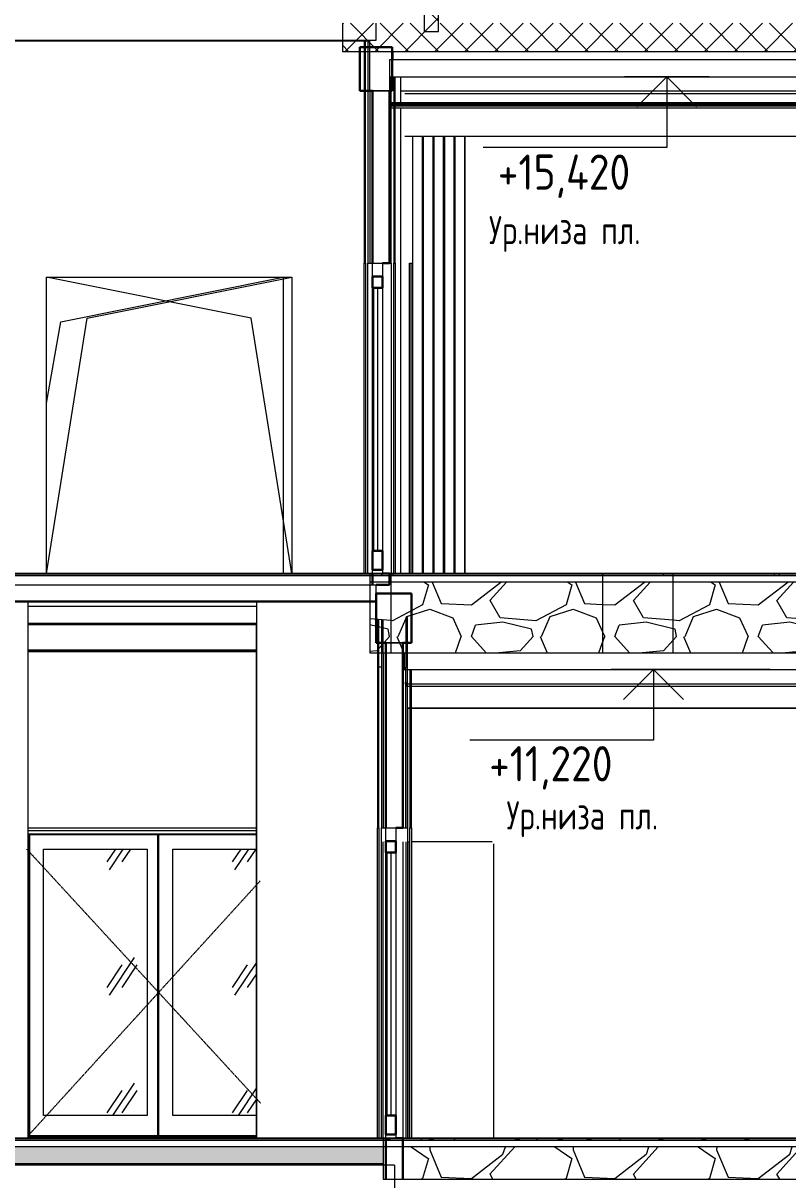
# Model space of a CAD drawing. Header units: millimetres. Extents: x -3929 to 624051, y 52832 to 514950.
# Drawn here: x 603317 to 608734, y 120351 to 128546 of the extents above; entities that cross this region are included whole.
import ezdxf

# ---------------------------------------------------------------- set-up
doc = ezdxf.new("R2010")
doc.units = ezdxf.units.MM
for name, pattern in [('ADSK_Невидимые', [5, 3, -2]), ('ADSK_Штриховая_ш2 п1_5', [4.5, 3, -1.5]), ('ADSK_Штриховая_ш3 п1_5', [4.5, 3, -1.5])]:
    doc.linetypes.add(name, pattern=pattern)
for name, color, linetype, lineweight in [('Аннотация', 7, 'Continuous', 18), ('Двери', 7, 'Continuous', 9), ('Каркас', 7, 'Continuous', 18), ('Обобщенные модели', 7, 'Continuous', 18), ('Отметки', 7, 'Continuous', 9), ('Перекрытие', 7, 'Continuous', 18), ('Потолки', 7, 'Continuous', 9), ('Стены внутренние', 7, 'Continuous', 18), ('Стены наружные', 7, 'Continuous', 18), ('Стены отделка', 7, 'Continuous', 30), ('Стены перегородки', 7, 'Continuous', 30), ('Стены штриховка', 7, 'Continuous', 9), ('Узлы', 7, 'Continuous', 18), ('ШТРИХОВКА', 252, 'Continuous', 15)]:
    doc.layers.add(name, color=color, linetype=linetype, lineweight=lineweight)
doc.layers.add('Линии', color=7, linetype='Continuous', lineweight=9, true_color=0x00a600)
doc.styles.add('GOST Common_1', font='GOST_Common.ttf', dxfattribs={"width": 0.9, "height": 250})
doc.styles.add('GOST Common_3', font='GOST_Common.ttf', dxfattribs={"width": 0.8, "height": 350})
pattern_1 = [(45, (580790.93, 121145.93), (-106.066, 106.066), []), (135, (580790.93, 121145.93), (-106.066, -106.066), [])]
pattern_2 = [(228.013, (581522.45, 122161.93), (-8127.96659, -9144.02968), [136.69, -13532.193]), (184.97, (581431.013, 122060.333), (12191.995474, 1016.05502), [234.562, -23221.62]), (132.51, (581197.333, 122040.01), (10159.91241, -11176.07977), [165.393, -16373.89]), (267.274, (580801.093, 121786.013), (1015.889526, 20320.00577), [213.602, -21146.575]), (292.834, (580790.933, 121572.653), (-5080.074175, 12191.97012), [209.453, -20735.923]), (357.274, (580872.213, 121379.613), (-20320.00577, 1015.889526), [213.602, -21146.575]), (37.694, (581085.573, 121369.453), (-13208.042725, -10159.944606), [282.477, -27965.247]), (72.255, (581309.093, 121542.173), (7112.12749, 22351.9589), [266.688, -26402.102]), (121.43, (581390.373, 121796.173), (-8128.10005, 13207.93827), [214.325, -21218.218]), (175.236, (581278.61, 121979.05), (11175.99406, -1016.06972), [244.685, -11989.575]), (222.397, (581034.773, 121999.373), (-12192.085586, -11175.907293), [316.431, -31326.709]), (138.814, (581806.93, 121775.85), (-7111.99222, 6096.00977), [108.002, -10692.226]), (171.469, (581725.653, 121846.973), (13207.991535, -2032.05404), [205.473, -20341.855]), (225, (581522.45, 121877.45), (1e-13, -1016), [143.684, -1293.157]), (203.199, (581451.33, 121999.37), (5079.98556, 2032.0367), [77.377, -7660.25]), (291.801, (581380.21, 121968.9), (-1015.9787, 3048.0072), [109.426, -5361.9]), (30.964, (581420.85, 121867.3), (3047.9913, 2032.0134), [177.728, -5746.52]), (161.565, (581573.25, 121958.73), (2031.999, -1016.0024), [128.515, -3084.36]), (16.39, (580790.933, 121968.89), (10159.97517, 3048.08119), [180.035, -17823.53]), (70.346, (580963.65, 122019.69), (-4064.03389, -11175.98797), [151.04, -14952.887]), (293.199, (581573.25, 122161.93), (-2032.0367, 5079.98556), [154.752, -7582.873]), (343.61, (581634.213, 122019.69), (-10159.97517, 3048.08119), [180.035, -17823.53]), (339.444, (580790.93, 121338.97), (-5080.0015, 2031.99615), [173.614, -8507.094]), (294.775, (580953.49, 121278.01), (-5079.97321, 11176.01259), [145.47, -14401.437]), (66.801, (581583.41, 121145.93), (2032.0367, 5079.98556), [154.752, -7582.873]), (17.354, (581644.373, 121288.17), (-13208.00149, -4063.99474), [170.313, -16860.95]), (69.444, (581085.57, 121145.93), (-2031.99615, -5080.0015), [86.807, -8593.9]), (101.31, (581522.45, 121145.93), (-1016.0048, 4063.999), [51.806, -5128.797]), (165.964, (581512.3, 121196.73), (3048.0036, -1015.9877), [209.453, -3979.62]), (186.009, (581309.093, 121247.53), (10159.99987, 1015.99979), [194.107, -19216.546]), (303.69, (581420.85, 121775.85), (-1015.9976, 2032.0017), [146.53, -3516.71]), (353.157, (581502.133, 121653.933), (17271.99206, -2032.068835), [255.823, -25326.404]), (60.945, (581756.13, 121623.45), (-4064.04974, -7111.97225), [104.603, -10355.757]), (90, (581806.9, 121714.9), (-1016, 1016), [60.96, -955.04]), (120.256, (581288.77, 121278.01), (4063.94492, -7112.03103), [141.147, -13973.576]), (48.013, (581217.65, 121399.93), (8127.96659, 9144.02968), [273.377, -13395.505]), (0, (581400.5, 121603.1), (1016, 1016), [264.16, -751.84]), (325.305, (581664.69, 121603.13), (-10160.01873, 7111.97318), [160.644, -15903.726]), (254.055, (581796.77, 121511.69), (-1015.9713, -4064.0072), [147.932, -7248.66]), (207.646, (581756.133, 121369.453), (-19303.995784, -10160.00796), [240.858, -23844.986]), (175.426, (581542.773, 121257.693), (-13207.99929, 1016.01778), [254.812, -25226.339])]
pattern_3 = [(0, (580790.93, 121145.93), (406.4, 101.6), [33.528, -271.272, 33.528, -271.272, -1625.6]), (0, (580790.93, 121145.93), (406.4, 101.6), [-609.6, 33.528, -576.072, 33.528, -271.272, -711.2]), (0, (580790.93, 121145.93), (406.4, 101.6), [-1524, 33.528, -169.672, 33.528, -474.472]), (120, (580943.33, 121196.73), (-291.18818, 301.15272), [33.528, -271.272, 33.528, -271.272, -1625.6]), (120, (580943.33, 121196.73), (-291.18818, 301.15272), [-609.6, 33.528, -576.072, 33.528, -271.272, -711.2]), (120, (580943.33, 121196.73), (-291.18818, 301.15272), [-1524, 33.528, -169.672, 33.528, -474.472]), (240, (580994.13, 121399.93), (-115.21182, -402.75272), [33.528, -271.272, 33.528, -271.272, -1625.6]), (240, (580994.13, 121399.93), (-115.21182, -402.75272), [-609.6, 33.528, -576.072, 33.528, -271.272, -711.2]), (240, (580994.13, 121399.93), (-115.21182, -402.75272), [-1524, 33.528, -169.672, 33.528, -474.472])]

# ---------------------------------------------------------------- blocks, each defined once
blk = doc.blocks.new('Дверь-Alumark_двупольная с глухим окном_S70 - 2000х2200Н ост алюм Д33-6295929-Разрез 1-1')
at = {"layer": 'Двери'}
h = blk.add_hatch(dxfattribs=at)
h.set_pattern_fill('FP_26', color=256, style=0, pattern_type=2)
h.set_pattern_definition([(236.31, (24475.97, 9022.3), (-888.9982, -1778.001), [320.533, -2884.8]), (236.31, (24493.75, 8968.96), (-888.9982, -1778.001), [192.32, -3013.015]), (236.31, (24387.07, 8968.96), (-888.9982, -1778.001), [192.32, -3013.015])])
h.paths.add_polyline_path([(46613.5, 8061.5), (47348.5, 8061.5), (47348.5, 9949), (46613.5, 9949), (46613.5, 8088.4)])
h.paths.add_polyline_path([(47970.5, 8061.5), (48120.9, 8061.5), (48120.9, 9949), (47528.5, 9949), (47528.5, 8061.5), (47709.8, 8061.5)])
for p, q in [((46504.1, 10080), (48121, 10080)), ((48121, 10054), (46508.5, 10054)), ((46508.5, 10054), (46508.5, 7909)), ((46513.5, 10049), (46513.5, 7917)), ((47423.5, 10049), (46513.5, 10049)), ((47423.5, 7917), (47423.5, 10049)), ((47423.5, 10039), (47428.5, 10039)), ((47423.5, 10039), (47428.5, 10039)), ((48121, 10049), (47428.5, 10049)), ((47428.5, 10049), (47428.5, 7917)), ((46613.5, 9949), (47348.5, 9949)), ((46613.5, 8061.5), (46613.5, 9949)), ((47348.5, 9949), (47348.5, 8061.5)), ((47528.5, 9949), (48121, 9949)), ((47528.5, 8061.5), (47528.5, 9949)), ((47348.5, 8061.5), (46613.5, 8061.5)), ((48121, 8061.5), (47528.5, 8061.5)), ((46508.5, 7909), (48121, 7909)), ((47423.5, 7917), (46513.5, 7917)), ((47428.5, 7927), (47423.5, 7927)), ((47428.5, 7927), (47423.5, 7927)), ((48121, 7917), (47428.5, 7917))]:
    blk.add_line(p, q, dxfattribs=at)
blk = doc.blocks.new('Дверь-Alumark_двупольная с глухим окном_S70 - 1400х2200 алюм ост Д30п-V298-Разрез 1-1')
at = {"layer": 'Двери'}
for p, q in [((49039.1, 10005), (49039.1, 10100)), ((49039.1, 10100), (49109.1, 10100)), ((49109.1, 10100), (49109.1, 10005)), ((49039.1, 10005), (49109.1, 10005)), ((49048.1, 8061.5), (49048.1, 9925)), ((49074.1, 9925), (49074.1, 8061.5)), ((49039.1, 7900), (49039.1, 7927)), ((49039.1, 7927), (49109.1, 7927)), ((49109.1, 7900), (49039.1, 7900)), ((49109.1, 7927), (49109.1, 7900))]:
    blk.add_line(p, q, dxfattribs=at)
at = {"layer": 'Двери', "lineweight": 30}
for p, q in [((49039.1, 9925), (49039.1, 10005)), ((49039.1, 10005), (49109.1, 10005)), ((49109.1, 10005), (49109.1, 9925)), ((49039.1, 9925), (49109.1, 9925)), ((49039.1, 7927), (49039.1, 8061.5)), ((49039.1, 8061.5), (49109.1, 8061.5)), ((49109.1, 8061.5), (49109.1, 7927)), ((49039.1, 7927), (49109.1, 7927))]:
    blk.add_line(p, q, dxfattribs=at)
at = {"layer": 'Двери', "linetype": 'ADSK_Штриховая_ш2 п1_5'}
for p, q in [((49039.1, 8061.5), (49039.1, 9925)), ((49109.1, 9925), (49109.1, 8061.5))]:
    blk.add_line(p, q, dxfattribs=at)
blk = doc.blocks.new('DOR__перегородка__Складная - Сигнальный_ТП-7_ДПГ_5800х3000h-1013361-Разрез 1-1')
at = {"layer": 'Обобщенные модели', "lineweight": 9}
for p, q in [((49230.3, 15000), (49295.3, 15000)), ((49230.3, 11900), (49230.3, 15000)), ((49295.3, 15000), (49295.3, 11900)), ((49305.3, 15000), (49370.3, 15000)), ((49305.3, 11900), (49305.3, 15000)), ((49370.3, 15000), (49370.3, 11900)), ((49380.3, 15000), (49445.3, 15000)), ((49380.3, 11900), (49380.3, 15000)), ((49445.3, 15000), (49445.3, 11900)), ((49455.3, 15000), (49520.3, 15000)), ((49455.3, 11900), (49455.3, 15000)), ((49520.3, 15000), (49520.3, 11900)), ((49530.3, 15000), (49595.3, 15000)), ((49530.3, 11900), (49530.3, 15000)), ((49595.3, 15000), (49595.3, 11900)), ((49600.3, 11900), (49600.3, 15000))]:
    blk.add_line(p, q, dxfattribs=at)
blk = doc.blocks.new('ADSK_Дверь_Проем - ADSK_Дверь_Проем-3009147-Разрез 1-1')
at = {"layer": 'Узлы'}
for p, q in [((46735.2, 13685), (48310.2, 14000)), ((46633.2, 13107), (46735.2, 13685))]:
    blk.add_line(p, q, dxfattribs=at)
blk = doc.blocks.new('ADSK_Дверь_Проем - ADSK_Дверь_Проем-3009145-Разрез 1-1')
at = {"layer": 'Узлы'}
for p, q in [((46923.2, 13710), (48373.2, 14000)), ((46633.2, 11900), (46923.2, 13710))]:
    blk.add_line(p, q, dxfattribs=at)
blk = doc.blocks.new('ADSK_Дверь_Проем - ADSK_Дверь_Проем-3009119-Разрез 1-1')
at = {"layer": 'Узлы'}
for p, q in [((48083.2, 13710), (46633.2, 14000)), ((48373.2, 11900), (48083.2, 13710))]:
    blk.add_line(p, q, dxfattribs=at)
blk = doc.blocks.new('ADSK_Дверь_Проем - ADSK_Дверь_Проем-V301-Разрез 1-1')
at = {"layer": 'Узлы'}
for p, q in [((46923.2, 13710), (48373.2, 14000)), ((46633.2, 11900), (46923.2, 13710))]:
    blk.add_line(p, q, dxfattribs=at)
blk = doc.blocks.new('Типовая двутавровая балка _АСТО 20-93_ Балки - 100х200Н Б-12-V324-Разрез 1-1')
at = {"layer": 'Каркас'}
for p, q in [((46504.1, 11539), (48121, 11539)), ((46504.1, 11361), (48121, 11361))]:
    blk.add_line(p, q, dxfattribs=at)
blk = doc.blocks.new('ADSK_Дверь_Проем - ADSK_Дверь_Проем-4652687-Разрез 1-1')
at = {"layer": 'Узлы'}
for p, q in [((46923.2, 13710), (48373.2, 14000)), ((46633.2, 11900), (46923.2, 13710))]:
    blk.add_line(p, q, dxfattribs=at)
blk = doc.blocks.new('ADSK_Дверь_Проем - ADSK_Дверь_Проем-4653715-Разрез 1-1')
at = {"layer": 'Узлы'}
for p, q in [((46735.2, 13685), (48310.2, 14000)), ((46633.2, 13107), (46735.2, 13685))]:
    blk.add_line(p, q, dxfattribs=at)
blk = doc.blocks.new('ADSK_Дверь_Проем - ADSK_Дверь_Проем-6139296-Разрез 1-1')
at = {"layer": 'Узлы', "linetype": 'ADSK_Невидимые'}
for p, q in [((46633.2, 11900), (46633.2, 14000)), ((46633.2, 14000), (48373.2, 14000)), ((48373.2, 14000), (48373.2, 11900))]:
    blk.add_line(p, q, dxfattribs=at)
at = {"layer": 'Узлы'}
for p, q in [((46923.2, 13710), (48373.2, 14000)), ((46633.2, 11900), (46923.2, 13710))]:
    blk.add_line(p, q, dxfattribs=at)
blk = doc.blocks.new('ADSK_Дверь_Проем - ADSK_Дверь_Проем-V353-Разрез 1-1')
at = {"layer": 'Узлы'}
for p, q in [((46923.2, 13710), (48373.2, 14000)), ((46633.2, 11900), (46923.2, 13710))]:
    blk.add_line(p, q, dxfattribs=at)
blk = doc.blocks.new('ADSK_Дверь_Проем - ADSK_Дверь_Проем-6139319-Разрез 1-1')
at = {"layer": 'Узлы'}
for p, q in [((46735.2, 13685), (48310.2, 14000)), ((46633.2, 13107), (46735.2, 13685))]:
    blk.add_line(p, q, dxfattribs=at)
at = {"layer": 'Узлы', "linetype": 'ADSK_Невидимые'}
blk.add_line((48310.2, 14000), (48310.2, 11900), dxfattribs=at)
blk = doc.blocks.new('ADSK_Дверь_Проем - ADSK_Дверь_Проем-V354-Разрез 1-1')
at = {"layer": 'Узлы'}
for p, q in [((46735.2, 13685), (48310.2, 14000)), ((46633.2, 13107), (46735.2, 13685))]:
    blk.add_line(p, q, dxfattribs=at)
blk = doc.blocks.new('Высотные отметки - Стрелка вниз-12094-Разрез 1-1')
at = {"layer": 'Аннотация', "lineweight": 5}
for p, q in [((-1155.9, 15420), (-1755.9, 15420)), ((-1455.9, 15420), (-1668, 15207.9)), ((-1455.9, 15420), (-1455.9, 14920)), ((-1455.9, 15420), (-1243.8, 15207.9)), ((-1455.9, 14920), (-2755.9, 14920))]:
    blk.add_line(p, q, dxfattribs=at)

msp = doc.modelspace()

# ---------------------------------------------------------------- hatches: boundary and pattern name
at = {"layer": 'ШТРИХОВКА'}
h = msp.add_hatch(dxfattribs=at)
h.set_pattern_fill('FP_27', color=252, style=0, pattern_type=2)
h.set_pattern_definition(pattern_1)
h.paths.add_polyline_path([(606258.718, 128485.933), (606258.718, 128745.933), (606158.718, 128745.933), (606158.718, 128485.933)])
h = msp.add_hatch(dxfattribs=at)
h.set_pattern_fill('FP_27', color=252, style=0, pattern_type=2)
h.set_pattern_definition(pattern_1)
h.paths.add_polyline_path([(605578.698, 128345.933), (611925.269, 128345.933), (611925.269, 128545.933), (605578.698, 128545.933), (605578.698, 128497.428)])
h = msp.add_hatch(dxfattribs=at)
h.set_pattern_fill('FP_29', color=252, style=0, pattern_type=2)
h.set_pattern_definition(pattern_3)
h.paths.add_polyline_path([(605731.564, 124630.933), (605771.974, 124630.933), (605771.974, 124640.933), (588822.265, 124640.933), (588822.265, 124630.933), (605601.181, 124630.933)])
h = msp.add_hatch(dxfattribs=at)
h.set_pattern_fill('FP_29', color=252, style=0, pattern_type=2)
h.set_pattern_definition(pattern_3)
h.paths.add_polyline_path([(609251.906, 124630.933), (609421.76, 124630.933), (609421.76, 124640.933), (607921.76, 124640.933), (607921.76, 124630.933), (608730.374, 124630.933)])
h.paths.add_polyline_path([(611921.76, 124630.933), (611921.76, 124640.933), (611421.76, 124640.933), (611421.76, 124630.933), (611859.567, 124630.933)])
h.paths.add_polyline_path([(605861.947, 124630.933), (605921.76, 124630.933), (605921.76, 124640.933), (605771.974, 124640.933), (605771.974, 124630.933)])
h = msp.add_hatch(dxfattribs=at)
h.set_pattern_fill('FP_38', color=252, style=0, pattern_type=2)
h.set_pattern_definition(pattern_2)
h.paths.add_polyline_path([(605771.974, 124085.933), (605921.76, 124085.933), (605921.76, 124585.933), (605771.974, 124585.933), (605771.974, 124104.487)])
h.paths.add_polyline_path([(609382.289, 124085.933), (609421.76, 124085.933), (609421.76, 124585.933), (607921.76, 124585.933), (607921.76, 124085.933), (609251.906, 124085.933)])
h.paths.add_polyline_path([(611921.76, 124085.933), (611921.76, 124585.933), (611421.76, 124585.933), (611421.76, 124085.933), (611859.567, 124085.933)])
h = msp.add_hatch(dxfattribs=at)
h.set_pattern_fill('FP_29', color=252, style=0, pattern_type=2)
h.set_pattern_definition(pattern_3)
h.paths.add_polyline_path([(607165.777, 124630.933), (607421.76, 124630.933), (607421.76, 124640.933), (605921.76, 124640.933), (605921.76, 124630.933), (606644.245, 124630.933)])
h.paths.add_polyline_path([(609921.76, 124630.933), (609921.76, 124640.933), (609421.76, 124640.933), (609421.76, 124630.933), (609773.438, 124630.933)])
h = msp.add_hatch(dxfattribs=at)
h.set_pattern_fill('FP_38', color=252, style=0, pattern_type=2)
h.set_pattern_definition(pattern_2)
h.paths.add_polyline_path([(609512.672, 124085.933), (609921.76, 124085.933), (609921.76, 124585.933), (609421.76, 124585.933), (609421.76, 124085.933)])
h.paths.add_polyline_path([(605992.33, 124085.933), (607421.76, 124085.933), (607421.76, 124585.933), (605921.76, 124585.933), (605921.76, 124085.933)])
h = msp.add_hatch(dxfattribs=at)
h.set_pattern_fill('FP_29', color=252, style=0, pattern_type=2)
h.set_pattern_definition(pattern_3)
h.paths.add_polyline_path([(609921.76, 124630.933), (611421.76, 124630.933), (611421.76, 124640.933), (609921.76, 124640.933)])
h.paths.add_polyline_path([(607426.543, 124630.933), (607921.76, 124630.933), (607921.76, 124640.933), (607421.76, 124640.933), (607421.76, 124630.933)])
h = msp.add_hatch(dxfattribs=at)
h.set_pattern_fill('FP_38', color=252, style=0, pattern_type=2)
h.set_pattern_definition(pattern_2)
h.paths.add_polyline_path([(607421.76, 124085.933), (607921.76, 124085.933), (607921.76, 124585.933), (607421.76, 124585.933), (607421.76, 124104.487)])
h.paths.add_polyline_path([(609921.76, 124085.933), (611421.76, 124085.933), (611421.76, 124585.933), (609921.76, 124585.933), (609921.76, 124104.487)])
h = msp.add_hatch(dxfattribs=at)
h.set_pattern_fill('FP_29', color=252, style=0, pattern_type=2)
h.set_pattern_definition(pattern_3)
h.paths.add_polyline_path([(605861.947, 120630.933), (605867.456, 120630.933), (605867.456, 120640.933), (578359.737, 120640.933), (578359.737, 120630.933), (605601.181, 120630.933)])
h = msp.add_hatch(dxfattribs=at)
h.set_pattern_fill('FP_29', color=252, style=0, pattern_type=2)
h.set_pattern_definition(pattern_3)
h.paths.add_polyline_path([(611859.567, 120630.933), (611927.844, 120630.933), (611927.844, 120640.933), (605867.456, 120640.933), (605867.456, 120630.933), (611729.184, 120630.933)])
h = msp.add_hatch(dxfattribs=at)
h.set_pattern_fill('FP_38', color=252, style=0, pattern_type=2)
h.set_pattern_definition(pattern_2)
h.paths.add_polyline_path([(578359.737, 120465.933), (605867.456, 120465.933), (605867.456, 120585.933), (578359.737, 120585.933), (578359.737, 120475.535)])
h = msp.add_hatch(dxfattribs=at)
h.set_pattern_fill('FP_38', color=252, style=0, pattern_type=2)
h.set_pattern_definition(pattern_2)
h.paths.add_polyline_path([(609773.438, 120355.933), (611927.844, 120355.933), (611927.844, 120585.933), (605867.456, 120585.933), (605867.456, 120355.933), (608730.374, 120355.933)])

# ---------------------------------------------------------------- linework, layer by layer
at = {"layer": 'Каркас', "lineweight": 30}
for p, q in [((605932.038, 128375.933), (605702.038, 128375.933)), ((605702.038, 128375.933), (605702.038, 128065.933)), ((605932.038, 128065.933), (605932.038, 128375.933)), ((605702.038, 128065.933), (605791.974, 128065.933)), ((605911.974, 128065.933), (605932.038, 128065.933)), ((606068.36, 124505.933), (605818.36, 124505.933)), ((605818.36, 124505.933), (605818.36, 124155.933)), ((606068.36, 124155.933), (606068.36, 124505.933)), ((605818.36, 124155.933), (605887.456, 124155.933)), ((606007.456, 124155.933), (606068.36, 124155.933))]:
    msp.add_line(p, q, dxfattribs=at)
at = {"layer": 'Каркас'}
for p, q in [((605935.188, 128345.933), (605935.188, 128285.933)), ((605791.974, 128065.933), (605911.974, 128065.933)), ((605995.192, 128065.933), (611853.232, 128065.933)), ((603352.415, 124415.933), (604969.357, 124415.933)), ((605887.456, 124155.933), (606007.456, 124155.933)), ((605837.456, 123985.933), (605855.456, 123985.933)), ((606007.456, 123985.933), (606016.796, 123985.933)), ((606039.456, 123695.933), (606057.456, 123695.933)), ((606067.456, 123695.933), (611611.643, 123695.933))]:
    msp.add_line(p, q, dxfattribs=at)
at = {"layer": 'Линии', "color": 7, "lineweight": 18}
msp.add_line((611437.688, 123845.933), (606027.456, 123845.933), dxfattribs=at)
at = {"layer": 'Линии', "color": 7, "linetype": 'ADSK_Штриховая_ш3 п1_5'}
for q in [(603341.86, 122694.933), (604997.505, 122470.473), (603351.86, 120662.933), (604997.505, 120895.858)]:
    msp.add_line((604276.86, 121678.933), q, dxfattribs=at)
at = {"layer": 'Отметки', "lineweight": 5}
msp.add_line((608609.403, 123965.933), (607781.831, 123965.933), dxfattribs=at)
at = {"layer": 'Перекрытие', "lineweight": 20}
for p, q in [((605578.698, 128545.933), (605578.698, 128345.933)), ((605818.36, 128425.933), (605818.36, 128545.933)), ((564126.854, 128425.933), (605818.36, 128425.933)), ((605578.698, 128345.933), (611925.269, 128345.933)), ((611942.897, 128285.933), (605911.974, 128285.933)), ((605911.974, 128285.933), (605911.974, 128165.933)), ((605911.974, 128165.933), (611942.897, 128165.933)), ((556847.926, 124565.933), (605818.36, 124565.933)), ((609421.76, 124643.383), (587415.673, 124643.383)), ((605771.974, 124643.383), (605771.974, 124085.933)), ((605818.36, 124445.933), (605818.36, 124565.933)), ((605921.76, 124643.383), (605921.76, 124085.933)), ((607421.76, 124643.383), (607421.76, 124085.933)), ((607921.76, 124085.933), (607921.76, 124643.383)), ((602562.272, 124445.933), (605818.36, 124445.933)), ((605771.974, 124085.933), (611944.192, 124085.933)), ((606016.796, 124085.933), (606016.796, 123965.933)), ((606016.796, 123965.933), (611944.192, 123965.933)), ((611927.844, 120643.383), (556542.881, 120643.383)), ((605867.456, 120643.383), (605867.456, 120355.933)), ((564125.673, 120465.933), (605867.456, 120465.933)), ((605947.456, 120455.933), (595206.029, 120455.933)), ((605947.456, 120455.933), (605947.456, 120235.933)), ((605867.456, 120355.933), (611944.192, 120355.933))]:
    msp.add_line(p, q, dxfattribs=at)
at = {"layer": 'Перекрытие'}
for p, q in [((605921.76, 124640.933), (583915.673, 124640.933)), ((609421.76, 124630.933), (587415.673, 124630.933)), ((605791.974, 124645.933), (588822.265, 124645.933)), ((605771.974, 124643.383), (605771.974, 124645.933)), ((611921.76, 124585.933), (605771.974, 124585.933)), ((611921.76, 124645.933), (605911.974, 124645.933)), ((605921.76, 124645.933), (605921.76, 124643.383)), ((611921.76, 124640.933), (605921.76, 124640.933)), ((607421.76, 124645.933), (607421.76, 124643.383)), ((607921.76, 124643.383), (607921.76, 124645.933)), ((611927.844, 120640.933), (556542.881, 120640.933)), ((611927.844, 120630.933), (556542.881, 120630.933)), ((605887.456, 120645.933), (556768.36, 120645.933)), ((605867.456, 120643.383), (605867.456, 120645.933)), ((611927.844, 120645.933), (606007.456, 120645.933)), ((611927.844, 120585.933), (556542.881, 120585.933))]:
    msp.add_line(p, q, dxfattribs=at)
at = {"layer": 'Потолки', "lineweight": 18}
for p, q in [((598163.195, 128420.933), (605759.974, 128420.933)), ((605911.974, 127945.933), (611907.843, 127945.933)), ((605818.36, 124450.933), (602562.272, 124450.933)), ((606027.456, 123861.933), (606027.456, 123845.933))]:
    msp.add_line(p, q, dxfattribs=at)
at = {"layer": 'Потолки', "lineweight": 30}
for p, q in [((611907.843, 127977.933), (605911.974, 127977.933)), ((611907.843, 127961.933), (605911.974, 127961.933)), ((606027.456, 123877.933), (606027.456, 123861.933))]:
    msp.add_line(p, q, dxfattribs=at)
at = {"layer": 'Потолки'}
for p, q in [((603352.415, 124295.933), (604969.539, 124295.933)), ((604969.539, 124290.933), (603352.415, 124290.933)), ((603352.415, 124095.933), (604969.357, 124095.933)), ((604969.357, 124090.933), (603352.415, 124090.933)), ((606039.456, 123695.933), (606057.456, 123695.933)), ((606057.456, 123690.933), (606039.456, 123690.933)), ((606067.456, 123695.933), (611611.643, 123695.933)), ((611611.643, 123690.933), (606067.456, 123690.933))]:
    msp.add_line(p, q, dxfattribs=at)
at = {"layer": 'Потолки', "color": 7, "lineweight": 18, "true_color": 0xffffff}
msp.add_line((611481.64, 123861.933), (606027.456, 123861.933), dxfattribs=at)
at = {"layer": 'Стены внутренние'}
for p, q in [((605991.714, 127977.933), (605991.714, 128165.933)), ((605991.714, 124645.933), (605991.714, 127945.933)), ((606076.16, 127745.933), (606076.16, 124645.933)), ((605731.974, 124645.933), (605731.974, 126845.933)), ((605741.974, 126845.933), (605741.974, 124645.933)), ((605941.974, 124645.933), (605941.974, 126845.933)), ((605951.974, 126845.933), (605951.974, 124645.933)), ((606054.749, 124645.933), (606054.749, 126845.933)), ((606054.749, 126845.933), (606069.686, 126845.933)), ((606059.686, 124645.933), (606059.686, 126845.933)), ((606069.686, 126845.933), (606069.686, 124645.933)), ((603481.549, 124645.933), (603481.549, 126745.933)), ((603481.549, 126745.933), (605221.549, 126745.933)), ((605158.549, 126745.933), (605158.549, 124645.933)), ((605221.549, 126745.933), (605221.549, 124645.933)), ((603352.415, 120645.933), (603352.415, 124445.933)), ((604969.357, 124445.933), (604969.357, 124295.933)), ((604973.441, 120645.933), (604973.441, 124445.933)), ((604969.275, 120645.933), (604969.275, 124290.933)), ((606039.727, 123690.933), (606039.727, 122745.933)), ((603352.415, 122845.933), (604969.357, 122845.933)), ((605827.456, 120645.933), (605827.456, 122845.933)), ((605837.456, 122845.933), (605837.456, 120645.933)), ((606057.456, 120645.933), (606057.456, 122845.933)), ((606067.456, 122845.933), (606067.456, 120645.933)), ((605867.456, 120645.933), (605867.456, 122745.933)), ((606007.456, 122745.933), (606007.456, 120645.933)), ((606027.456, 122745.933), (606027.456, 120645.933)), ((605013.36, 120465.933), (605013.36, 120455.933))]:
    msp.add_line(p, q, dxfattribs=at)
at = {"layer": 'Стены наружные'}
for p, q in [((611833.67, 128045.933), (606020.999, 128045.933)), ((606020.999, 127745.933), (606078.698, 127745.933)), ((606143.698, 127745.933), (606153.698, 127745.933)), ((606218.698, 127745.933), (606228.698, 127745.933)), ((606293.698, 127745.933), (606303.698, 127745.933)), ((606368.698, 127745.933), (606378.695, 127745.933)), ((606443.695, 127745.933), (611532.736, 127745.933)), ((605759.974, 124645.933), (605759.974, 126845.933)), ((605923.974, 126845.933), (605923.974, 124645.933)), ((605855.456, 120645.933), (605855.456, 122845.933)), ((606039.456, 122845.933), (606039.456, 120645.933)), ((606039.456, 122745.933), (606057.456, 122745.933)), ((606052.456, 122745.933), (606052.456, 120645.933)), ((606652.456, 122745.933), (606067.456, 122745.933)), ((606652.456, 120645.933), (606652.456, 122745.933))]:
    msp.add_line(p, q, dxfattribs=at)
at = {"layer": 'Стены отделка', "lineweight": 18}
for p, q in [((606158.718, 128745.933), (606158.718, 128485.933)), ((606258.718, 128485.933), (606258.718, 128745.933)), ((605731.974, 128425.933), (605731.974, 126845.933)), ((605741.974, 126845.933), (605741.974, 128425.933)), ((605759.974, 128425.933), (605759.974, 126845.933)), ((605771.974, 128065.933), (605771.974, 128425.933)), ((606158.718, 128485.933), (606258.718, 128485.933)), ((605911.974, 128165.933), (605911.974, 128065.933)), ((605923.974, 126845.933), (605923.974, 128165.933)), ((605941.974, 128165.933), (605941.974, 126845.933)), ((605951.974, 126845.933), (605951.974, 128165.933)), ((605791.974, 128065.933), (605771.974, 128065.933)), ((605731.974, 126845.933), (605741.974, 126845.933)), ((605759.974, 126845.933), (605791.974, 126845.933)), ((605911.974, 126845.933), (605923.974, 126845.933)), ((605941.974, 126845.933), (605951.974, 126845.933)), ((606027.456, 124335.933), (606027.456, 123977.933)), ((606039.456, 124335.933), (606027.456, 124335.933)), ((606039.456, 122845.933), (606039.456, 124335.933)), ((605837.456, 124315.933), (605827.456, 124315.933)), ((605827.456, 124315.933), (605827.456, 122845.933)), ((605837.456, 122845.933), (605837.456, 124315.933)), ((605867.456, 124315.933), (605855.456, 124315.933)), ((605855.456, 124315.933), (605855.456, 122845.933)), ((605867.456, 124085.933), (605867.456, 124315.933)), ((606027.456, 123977.933), (606007.456, 123977.933)), ((606057.456, 123965.933), (606057.456, 122845.933)), ((606067.456, 122845.933), (606067.456, 123965.933)), ((605827.456, 122845.933), (605837.456, 122845.933)), ((605855.456, 122845.933), (605887.456, 122845.933)), ((606007.456, 122845.933), (606039.456, 122845.933)), ((606057.456, 122845.933), (606067.456, 122845.933))]:
    msp.add_line(p, q, dxfattribs=at)
at = {"layer": 'Стены перегородки'}
for p, q in [((605791.974, 128065.933), (605791.974, 126845.933)), ((605911.974, 126845.933), (605911.974, 128065.933)), ((605861.974, 126845.933), (605911.974, 126845.933)), ((605791.974, 124645.933), (605791.974, 124565.933)), ((605818.36, 124565.933), (605911.974, 124565.933)), ((605911.974, 124645.933), (605861.974, 124645.933)), ((605911.974, 124565.933), (605911.974, 124645.933)), ((605887.456, 122845.933), (605887.456, 124155.933)), ((606007.456, 124155.933), (606007.456, 122845.933)), ((605957.456, 122845.933), (606007.456, 122845.933)), ((605887.456, 120645.933), (605887.456, 120355.933)), ((606007.456, 120645.933), (605957.456, 120645.933)), ((606007.456, 120355.933), (606007.456, 120645.933))]:
    msp.add_line(p, q, dxfattribs=at)
at = {"layer": 'Стены штриховка'}
for p, q in [((605761.974, 126845.933), (605761.974, 128425.933)), ((605921.974, 128165.933), (605921.974, 126845.933)), ((605771.974, 128065.933), (605771.974, 126845.933)), ((605911.974, 128065.933), (605791.974, 128065.933)), ((606037.456, 124335.933), (606037.456, 122845.933)), ((605857.456, 122845.933), (605857.456, 124315.933)), ((606007.456, 124155.933), (605887.456, 124155.933)), ((605867.456, 124085.933), (605867.456, 122845.933)), ((606027.456, 122845.933), (606027.456, 123977.933))]:
    msp.add_line(p, q, dxfattribs=at)

# ---------------------------------------------------------------- block references
at = {"layer": 'Двери'}
for name, p in [('Дверь-Alumark_двупольная с глухим окном_S70 - 1400х2200 алюм ост Д30п-V298-Разрез 1-1', (556752.878, 116745.933)), ('ADSK_Дверь_Проем - ADSK_Дверь_Проем-3009147-Разрез 1-1', (556848.36, 112745.933)), ('ADSK_Дверь_Проем - ADSK_Дверь_Проем-3009145-Разрез 1-1', (556848.36, 112745.933)), ('ADSK_Дверь_Проем - ADSK_Дверь_Проем-3009119-Разрез 1-1', (556848.36, 112745.933)), ('ADSK_Дверь_Проем - ADSK_Дверь_Проем-V301-Разрез 1-1', (556848.36, 112745.933)), ('ADSK_Дверь_Проем - ADSK_Дверь_Проем-4652687-Разрез 1-1', (556848.36, 112745.933)), ('ADSK_Дверь_Проем - ADSK_Дверь_Проем-4652687-Разрез 1-1', (556848.36, 112745.933)), ('ADSK_Дверь_Проем - ADSK_Дверь_Проем-4653715-Разрез 1-1', (556848.36, 112745.933)), ('ADSK_Дверь_Проем - ADSK_Дверь_Проем-4653715-Разрез 1-1', (556848.36, 112745.933)), ('ADSK_Дверь_Проем - ADSK_Дверь_Проем-6139296-Разрез 1-1', (556848.36, 112745.933)), ('ADSK_Дверь_Проем - ADSK_Дверь_Проем-V353-Разрез 1-1', (556848.36, 112745.933)), ('ADSK_Дверь_Проем - ADSK_Дверь_Проем-6139319-Разрез 1-1', (556848.36, 112745.933)), ('ADSK_Дверь_Проем - ADSK_Дверь_Проем-V354-Разрез 1-1', (556848.36, 112745.933)), ('Дверь-Alumark_двупольная с глухим окном_S70 - 1400х2200 алюм ост Д30п-V298-Разрез 1-1', (556848.36, 112745.933)), ('Дверь-Alumark_двупольная с глухим окном_S70 - 2000х2200Н ост алюм Д33-6295929-Разрез 1-1', (556848.36, 112745.933))]:
    msp.add_blockref(name, p, dxfattribs=at)
at = {"layer": 'Каркас'}
msp.add_blockref('Типовая двутавровая балка _АСТО 20-93_ Балки - 100х200Н Б-12-V324-Разрез 1-1', (556848.36, 112745.933), dxfattribs=at)
at = {"layer": 'Обобщенные модели'}
msp.add_blockref('DOR__перегородка__Складная - Сигнальный_ТП-7_ДПГ_5800х3000h-1013361-Разрез 1-1', (556848.36, 112745.933), dxfattribs=at)
at = {"layer": 'Отметки', "lineweight": 20}
for p in [(609332.024, 112745.933), (609237.724, 108545.933)]:
    msp.add_blockref('Высотные отметки - Стрелка вниз-12094-Разрез 1-1', p, dxfattribs=at)

# ---------------------------------------------------------------- texts
at = {"layer": 'Отметки', "lineweight": 20, "char_height": 250, "attachment_point": 1, "line_spacing_factor": 1.022761, "style": 'GOST Common_1'}
for s, insert, width in [('+15,420', (606679.57, 127615.295), 1191.74462), ('+11,220', (606617.956, 123423.793), 1113.30067)]:
    msp.add_mtext(s, dxfattribs=dict(at, insert=insert, width=width))

# ---------------------------------------------------------------- next in the draw order: texts
at = {"layer": 'Аннотация', "lineweight": 9, "char_height": 200, "width": 1257.147, "attachment_point": 1, "line_spacing_factor": 1.022766, "style": 'GOST Common_3', "bg_fill": 2}
for insert in [(606616.644, 127179.602), (606741.342, 123033.053)]:
    msp.add_mtext('\\pxt1.8,3.6,5.4,7.2,9,10.8,12.6,14.4,16.2,18,19.8,21.6,23.4,25.2,27,28.8,30.6,32.4,34.2,36,37.8,39.6,41.4,43.2,45,46.8,48.6,50.4,52.2,54,55.8,57.6;{Ур.низа пл.}', dxfattribs=dict(at, insert=insert))

doc.saveas('drawing.dxf')
